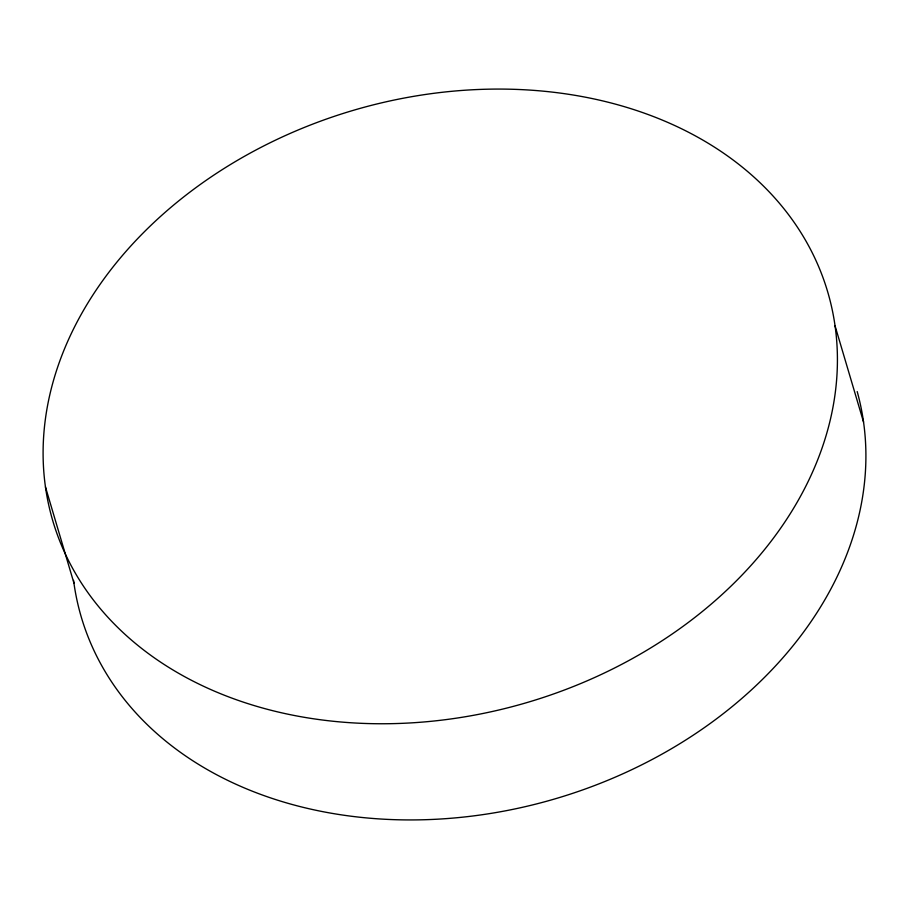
<?xml version="1.0" encoding="UTF-8"?>
<svg xmlns="http://www.w3.org/2000/svg" width="909" height="909" viewBox="0 0 909 909"><rect width="100%" height="100%" fill="white"/><g stroke="black" fill="none" stroke-linecap="round" stroke-linejoin="round"><path stroke-width="1.36" d="M835.064 325.899A404.016 308.583 -16.5 0 1 280.29 712.508A404.016 308.583 -16.5 0 1 205.423 180.834A404.016 308.583 -16.5 0 1 835.064 325.899L863.55 422.071M45.45 486.929L73.936 583.101M857.187 391.563A404.016 308.583 -16.5 0 1 530.072 805.522A404.016 308.583 -16.5 0 1 73.561 580.351"/></g></svg>
